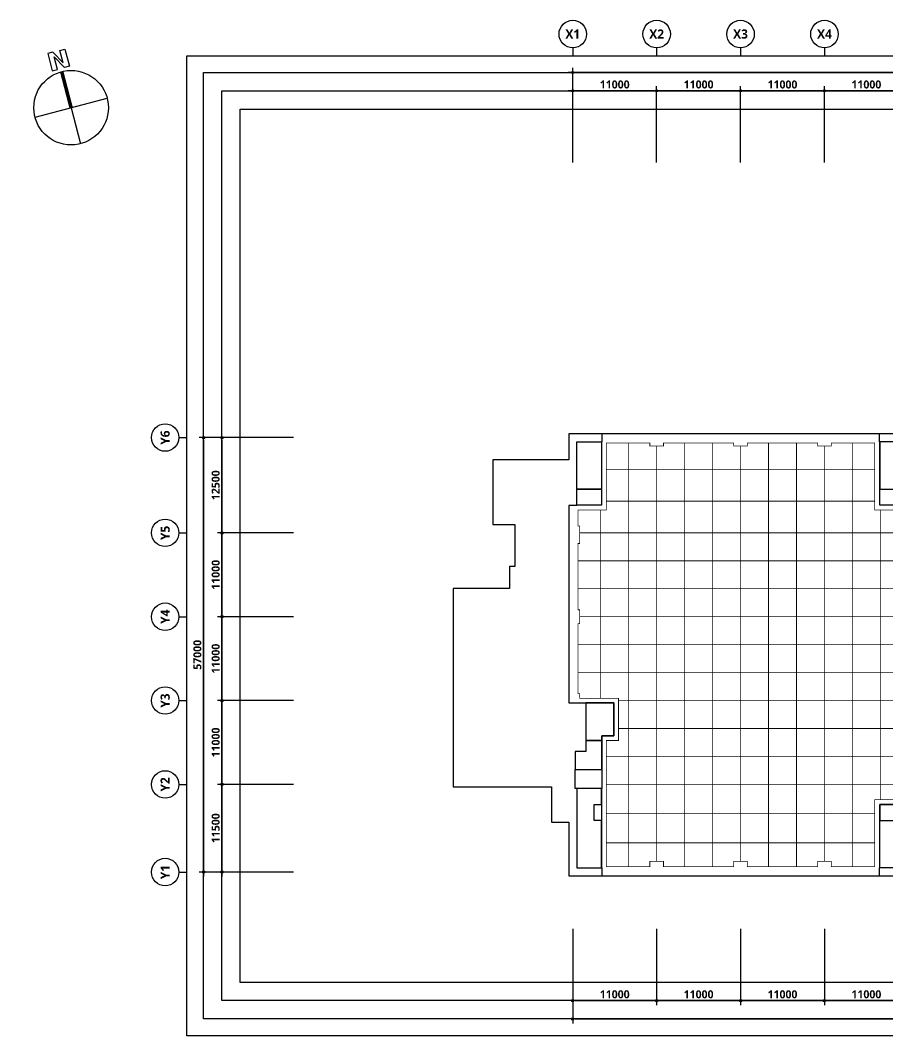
# Model space of a CAD drawing. Header units: millimetres. Extents: x -5354 to 997967, y -1313401 to 249081.
# Drawn here: x 750646 to 864379, y -1106397 to -973176 of the extents above; entities that cross this region are included whole.
import ezdxf
from ezdxf.enums import TextEntityAlignment as Align

# ---------------------------------------------------------------- set-up
doc = ezdxf.new("R2010")
doc.units = ezdxf.units.MM
doc.header["$LTSCALE"] = 300
doc.header["$MEASUREMENT"] = 0
doc.header["$PDSIZE"] = -10
doc.linetypes.add('HIDDEN', pattern=[0.375, 0.25, -0.125])
doc.layers.get('0').update_dxf_attribs({"linetype": 'CONTINUOUS'})
doc.layers.get('Defpoints').update_dxf_attribs({"color": 153, "linetype": 'CONTINUOUS'})
for name, color, linetype in [('A-ANNO-SYMB', 7, 'CONTINUOUS'), ('A-ANNO-TEXT1', 7, 'CONTINUOUS'), ('A-ST-AXIS-BUB', 7, 'CONTINUOUS'), ('A-ST-AXIS-DIM', 7, 'CONTINUOUS'), ('SAWCUT', 20, 'HIDDEN')]:
    doc.layers.add(name, color=color, linetype=linetype)
doc.layers.add('Defpoint', color=161, linetype='CONTINUOUS', plot=False)
doc.layers.add('면적', color=210, linetype='CONTINUOUS', plot=False)
doc.styles.add('SH_대대리576', font='')
doc.styles.get('SH_대대리576').set_extended_font_data('NanumGothic', bold=True)
doc.dimstyles.new('SHP 600', dxfattribs={"dimscale": 300, "dimtxt": 3.5, "dimasz": 1, "dimexe": 2, "dimexo": 2, "dimgap": 1, "dimtad": 1, "dimdec": 0, "dimzin": 0, "dimdsep": 46, "dimtxsty": 'SH_대대리576', "dimblk": 'DIMDOT', "dimcen": 0.09, "dimclrt": 3, "dimadec": 0, "dimazin": 1, "dimtfac": 1, "dimtdec": 0, "dimtix": 1, "dimtmove": 2, "dimatfit": 0, "dimldrblk": 'DIMDOT', "dimfxl": 1, "dimtolj": 1, "dimtzin": 0, "dimarcsym": 0})

# ---------------------------------------------------------------- blocks, each defined once
blk = doc.blocks.new('DIMDOT')
at = {"color": 0}
blk.add_line((-2, 0), (2, 0), dxfattribs=at)
for radius in [0.5, 0.25]:
    blk.add_circle((0, 0), radius, dxfattribs=at)
blk = doc.blocks.new('*D801')
at = {"layer": 'A-ST-AXIS-DIM', "color": 0, "lineweight": -2, "transparency": 16777216}
for p, q in [((823087, -991826), (823087, -979426)), ((928387, -980026), (823387, -980026)), ((928687, -991826), (928687, -979426))]:
    blk.add_line(p, q, dxfattribs=at)
at = {"layer": 'Defpoints', "color": 0, "transparency": 16777216}
for p in [(823087, -980026), (823087, -992426), (928687, -992426)]:
    blk.add_point(p, dxfattribs=at)
at = {"layer": 'A-ST-AXIS-DIM', "color": 0, "lineweight": -2, "transparency": 16777216, "xscale": 300, "yscale": 300, "zscale": 300, "rotation": 180}
blk.add_blockref('DIMDOT', (823087, -980026), dxfattribs=at)
at = {"layer": 'A-ST-AXIS-DIM', "color": 0, "lineweight": -2, "transparency": 16777216, "xscale": 300, "yscale": 300, "zscale": 300}
blk.add_blockref('DIMDOT', (928687, -980026), dxfattribs=at)
at = {"layer": 'A-ST-AXIS-DIM', "color": 3, "transparency": 16777216, "insert": (875887, -979201), "char_height": 1050, "attachment_point": 5, "style": 'SH_대대리576'}
blk.add_mtext('\\A1;105600', dxfattribs=at)
blk = doc.blocks.new('*D802')
at = {"layer": 'A-ST-AXIS-DIM', "color": 0, "lineweight": -2, "transparency": 16777216}
for p, q in [((823087, -991826), (823087, -981826)), ((834087, -991826), (834087, -981826)), ((833787, -982426), (823387, -982426))]:
    blk.add_line(p, q, dxfattribs=at)
at = {"layer": 'Defpoints', "color": 0, "transparency": 16777216}
for p in [(823087, -982426), (823087, -992426), (834087, -992426)]:
    blk.add_point(p, dxfattribs=at)
at = {"layer": 'A-ST-AXIS-DIM', "color": 0, "lineweight": -2, "transparency": 16777216, "xscale": 300, "yscale": 300, "zscale": 300, "rotation": 180}
blk.add_blockref('DIMDOT', (823087, -982426), dxfattribs=at)
at = {"layer": 'A-ST-AXIS-DIM', "color": 0, "lineweight": -2, "transparency": 16777216, "xscale": 300, "yscale": 300, "zscale": 300}
blk.add_blockref('DIMDOT', (834087, -982426), dxfattribs=at)
at = {"layer": 'A-ST-AXIS-DIM', "color": 3, "transparency": 16777216, "insert": (828587, -981601), "char_height": 1050, "attachment_point": 5, "style": 'SH_대대리576'}
blk.add_mtext('\\A1;11000', dxfattribs=at)
blk = doc.blocks.new('*D803')
at = {"layer": 'A-ST-AXIS-DIM', "color": 0, "lineweight": -2, "transparency": 16777216}
for p, q in [((834087, -991826), (834087, -981826)), ((845087, -991826), (845087, -981826)), ((844787, -982426), (834387, -982426))]:
    blk.add_line(p, q, dxfattribs=at)
at = {"layer": 'Defpoints', "color": 0, "transparency": 16777216}
for p in [(834087, -982426), (834087, -992426), (845087, -992426)]:
    blk.add_point(p, dxfattribs=at)
at = {"layer": 'A-ST-AXIS-DIM', "color": 0, "lineweight": -2, "transparency": 16777216, "xscale": 300, "yscale": 300, "zscale": 300, "rotation": 180}
blk.add_blockref('DIMDOT', (834087, -982426), dxfattribs=at)
at = {"layer": 'A-ST-AXIS-DIM', "color": 0, "lineweight": -2, "transparency": 16777216, "xscale": 300, "yscale": 300, "zscale": 300}
blk.add_blockref('DIMDOT', (845087, -982426), dxfattribs=at)
at = {"layer": 'A-ST-AXIS-DIM', "color": 3, "transparency": 16777216, "insert": (839587, -981601), "char_height": 1050, "attachment_point": 5, "style": 'SH_대대리576'}
blk.add_mtext('\\A1;11000', dxfattribs=at)
blk = doc.blocks.new('*D804')
at = {"layer": 'A-ST-AXIS-DIM', "color": 0, "lineweight": -2, "transparency": 16777216}
for p, q in [((845087, -991826), (845087, -981826)), ((856087, -991826), (856087, -981826)), ((855787, -982426), (845387, -982426))]:
    blk.add_line(p, q, dxfattribs=at)
at = {"layer": 'Defpoints', "color": 0, "transparency": 16777216}
for p in [(845087, -982426), (845087, -992426), (856087, -992426)]:
    blk.add_point(p, dxfattribs=at)
at = {"layer": 'A-ST-AXIS-DIM', "color": 0, "lineweight": -2, "transparency": 16777216, "xscale": 300, "yscale": 300, "zscale": 300, "rotation": 180}
blk.add_blockref('DIMDOT', (845087, -982426), dxfattribs=at)
at = {"layer": 'A-ST-AXIS-DIM', "color": 0, "lineweight": -2, "transparency": 16777216, "xscale": 300, "yscale": 300, "zscale": 300}
blk.add_blockref('DIMDOT', (856087, -982426), dxfattribs=at)
at = {"layer": 'A-ST-AXIS-DIM', "color": 3, "transparency": 16777216, "insert": (850587, -981601), "char_height": 1050, "attachment_point": 5, "style": 'SH_대대리576'}
blk.add_mtext('\\A1;11000', dxfattribs=at)
blk = doc.blocks.new('*D805')
at = {"layer": 'A-ST-AXIS-DIM', "color": 0, "lineweight": -2, "transparency": 16777216}
for p, q in [((856087, -991826), (856087, -981826)), ((867087, -991826), (867087, -981826)), ((866787, -982426), (856387, -982426))]:
    blk.add_line(p, q, dxfattribs=at)
at = {"layer": 'Defpoints', "color": 0, "transparency": 16777216}
for p in [(856087, -982426), (856087, -992426), (867087, -992426)]:
    blk.add_point(p, dxfattribs=at)
at = {"layer": 'A-ST-AXIS-DIM', "color": 0, "lineweight": -2, "transparency": 16777216, "xscale": 300, "yscale": 300, "zscale": 300, "rotation": 180}
blk.add_blockref('DIMDOT', (856087, -982426), dxfattribs=at)
at = {"layer": 'A-ST-AXIS-DIM', "color": 0, "lineweight": -2, "transparency": 16777216, "xscale": 300, "yscale": 300, "zscale": 300}
blk.add_blockref('DIMDOT', (867087, -982426), dxfattribs=at)
at = {"layer": 'A-ST-AXIS-DIM', "color": 3, "transparency": 16777216, "insert": (861587, -981601), "char_height": 1050, "attachment_point": 5, "style": 'SH_대대리576'}
blk.add_mtext('\\A1;11000', dxfattribs=at)
blk = doc.blocks.new('A-ST-AXIS-BUB-1')
at = {"layer": 'A-ST-AXIS-BUB'}
blk.add_line((0, 350), (0, 0), dxfattribs=at)
blk.add_circle((0, 950), 600, dxfattribs=at)
blk = doc.blocks.new('*D825')
at = {"layer": 'A-ST-AXIS-DIM', "color": 0, "lineweight": -2, "transparency": 16777216}
for p, q in [((786487, -1027926), (774087, -1027926)), ((774687, -1028226), (774687, -1084626)), ((786487, -1084926), (774087, -1084926))]:
    blk.add_line(p, q, dxfattribs=at)
at = {"layer": 'Defpoints', "color": 0, "transparency": 16777216}
for p in [(787087, -1027926), (774687, -1084926), (787087, -1084926)]:
    blk.add_point(p, dxfattribs=at)
at = {"layer": 'A-ST-AXIS-DIM', "color": 0, "lineweight": -2, "transparency": 16777216, "xscale": 300, "yscale": 300, "zscale": 300}
for p, rotation in [((774687, -1027926), 90), ((774687, -1084926), 270)]:
    blk.add_blockref('DIMDOT', p, dxfattribs=dict(at, rotation=rotation))
at = {"layer": 'A-ST-AXIS-DIM', "color": 3, "transparency": 16777216, "insert": (773862, -1056426), "char_height": 1050, "attachment_point": 5, "rotation": 90, "style": 'SH_대대리576'}
blk.add_mtext('\\A1;57000', dxfattribs=at)
blk = doc.blocks.new('*D826')
at = {"layer": 'A-ST-AXIS-DIM', "color": 0, "lineweight": -2, "transparency": 16777216}
for p, q in [((786487, -1073426), (776487, -1073426)), ((777087, -1073726), (777087, -1084626)), ((786487, -1084926), (776487, -1084926))]:
    blk.add_line(p, q, dxfattribs=at)
at = {"layer": 'Defpoints', "color": 0, "transparency": 16777216}
for p in [(787087, -1073426), (777087, -1084926), (787087, -1084926)]:
    blk.add_point(p, dxfattribs=at)
at = {"layer": 'A-ST-AXIS-DIM', "color": 0, "lineweight": -2, "transparency": 16777216, "xscale": 300, "yscale": 300, "zscale": 300}
for p, rotation in [((777087, -1073426), 90), ((777087, -1084926), 270)]:
    blk.add_blockref('DIMDOT', p, dxfattribs=dict(at, rotation=rotation))
at = {"layer": 'A-ST-AXIS-DIM', "color": 3, "transparency": 16777216, "insert": (776262, -1079176), "char_height": 1050, "attachment_point": 5, "rotation": 90, "style": 'SH_대대리576'}
blk.add_mtext('\\A1;11500', dxfattribs=at)
blk = doc.blocks.new('*D827')
at = {"layer": 'A-ST-AXIS-DIM', "color": 0, "lineweight": -2, "transparency": 16777216}
for p, q in [((786487, -1062426), (776487, -1062426)), ((777087, -1062726), (777087, -1073126)), ((786487, -1073426), (776487, -1073426))]:
    blk.add_line(p, q, dxfattribs=at)
at = {"layer": 'Defpoints', "color": 0, "transparency": 16777216}
for p in [(787087, -1062426), (777087, -1073426), (787087, -1073426)]:
    blk.add_point(p, dxfattribs=at)
at = {"layer": 'A-ST-AXIS-DIM', "color": 0, "lineweight": -2, "transparency": 16777216, "xscale": 300, "yscale": 300, "zscale": 300}
for p, rotation in [((777087, -1062426), 90), ((777087, -1073426), 270)]:
    blk.add_blockref('DIMDOT', p, dxfattribs=dict(at, rotation=rotation))
at = {"layer": 'A-ST-AXIS-DIM', "color": 3, "transparency": 16777216, "insert": (776262, -1067926), "char_height": 1050, "attachment_point": 5, "rotation": 90, "style": 'SH_대대리576'}
blk.add_mtext('\\A1;11000', dxfattribs=at)
blk = doc.blocks.new('*D828')
at = {"layer": 'A-ST-AXIS-DIM', "color": 0, "lineweight": -2, "transparency": 16777216}
for p, q in [((786487, -1051426), (776487, -1051426)), ((777087, -1051726), (777087, -1062126)), ((786487, -1062426), (776487, -1062426))]:
    blk.add_line(p, q, dxfattribs=at)
at = {"layer": 'Defpoints', "color": 0, "transparency": 16777216}
for p in [(787087, -1051426), (777087, -1062426), (787087, -1062426)]:
    blk.add_point(p, dxfattribs=at)
at = {"layer": 'A-ST-AXIS-DIM', "color": 0, "lineweight": -2, "transparency": 16777216, "xscale": 300, "yscale": 300, "zscale": 300}
for p, rotation in [((777087, -1051426), 90), ((777087, -1062426), 270)]:
    blk.add_blockref('DIMDOT', p, dxfattribs=dict(at, rotation=rotation))
at = {"layer": 'A-ST-AXIS-DIM', "color": 3, "transparency": 16777216, "insert": (776262, -1056926), "char_height": 1050, "attachment_point": 5, "rotation": 90, "style": 'SH_대대리576'}
blk.add_mtext('\\A1;11000', dxfattribs=at)
blk = doc.blocks.new('*D829')
at = {"layer": 'A-ST-AXIS-DIM', "color": 0, "lineweight": -2, "transparency": 16777216}
for p, q in [((786487, -1040426), (776487, -1040426)), ((777087, -1040726), (777087, -1051126)), ((786487, -1051426), (776487, -1051426))]:
    blk.add_line(p, q, dxfattribs=at)
at = {"layer": 'Defpoints', "color": 0, "transparency": 16777216}
for p in [(787087, -1040426), (777087, -1051426), (787087, -1051426)]:
    blk.add_point(p, dxfattribs=at)
at = {"layer": 'A-ST-AXIS-DIM', "color": 0, "lineweight": -2, "transparency": 16777216, "xscale": 300, "yscale": 300, "zscale": 300}
for p, rotation in [((777087, -1040426), 90), ((777087, -1051426), 270)]:
    blk.add_blockref('DIMDOT', p, dxfattribs=dict(at, rotation=rotation))
at = {"layer": 'A-ST-AXIS-DIM', "color": 3, "transparency": 16777216, "insert": (776262, -1045926), "char_height": 1050, "attachment_point": 5, "rotation": 90, "style": 'SH_대대리576'}
blk.add_mtext('\\A1;11000', dxfattribs=at)
blk = doc.blocks.new('*D830')
at = {"layer": 'A-ST-AXIS-DIM', "color": 0, "lineweight": -2, "transparency": 16777216}
for p, q in [((786487, -1027926), (776487, -1027926)), ((777087, -1028226), (777087, -1040126)), ((786487, -1040426), (776487, -1040426))]:
    blk.add_line(p, q, dxfattribs=at)
at = {"layer": 'Defpoints', "color": 0, "transparency": 16777216}
for p in [(787087, -1027926), (777087, -1040426), (787087, -1040426)]:
    blk.add_point(p, dxfattribs=at)
at = {"layer": 'A-ST-AXIS-DIM', "color": 0, "lineweight": -2, "transparency": 16777216, "xscale": 300, "yscale": 300, "zscale": 300}
for p, rotation in [((777087, -1027926), 90), ((777087, -1040426), 270)]:
    blk.add_blockref('DIMDOT', p, dxfattribs=dict(at, rotation=rotation))
at = {"layer": 'A-ST-AXIS-DIM', "color": 3, "transparency": 16777216, "insert": (776262, -1034176), "char_height": 1050, "attachment_point": 5, "rotation": 90, "style": 'SH_대대리576'}
blk.add_mtext('\\A1;12500', dxfattribs=at)
blk = doc.blocks.new('*D912')
at = {"layer": 'A-ST-AXIS-DIM', "color": 0, "lineweight": -2, "transparency": 16777216}
for p, q in [((823087, -1092397), (823087, -1102397)), ((834087, -1092397), (834087, -1102397)), ((823387, -1101797), (833787, -1101797))]:
    blk.add_line(p, q, dxfattribs=at)
at = {"layer": 'Defpoints', "color": 0, "transparency": 16777216}
for p in [(823087, -1091797), (834087, -1091797), (834087, -1101797)]:
    blk.add_point(p, dxfattribs=at)
at = {"layer": 'A-ST-AXIS-DIM', "color": 0, "lineweight": -2, "transparency": 16777216, "xscale": 300, "yscale": 300, "zscale": 300, "rotation": 180}
blk.add_blockref('DIMDOT', (823087, -1101797), dxfattribs=at)
at = {"layer": 'A-ST-AXIS-DIM', "color": 0, "lineweight": -2, "transparency": 16777216, "xscale": 300, "yscale": 300, "zscale": 300}
blk.add_blockref('DIMDOT', (834087, -1101797), dxfattribs=at)
at = {"layer": 'A-ST-AXIS-DIM', "color": 3, "transparency": 16777216, "insert": (828587, -1100972), "char_height": 1050, "attachment_point": 5, "style": 'SH_대대리576'}
blk.add_mtext('\\A1;11000', dxfattribs=at)
blk = doc.blocks.new('*D913')
at = {"layer": 'A-ST-AXIS-DIM', "color": 0, "lineweight": -2, "transparency": 16777216}
for p, q in [((834087, -1092397), (834087, -1102397)), ((845087, -1092397), (845087, -1102397)), ((834387, -1101797), (844787, -1101797))]:
    blk.add_line(p, q, dxfattribs=at)
at = {"layer": 'Defpoints', "color": 0, "transparency": 16777216}
for p in [(834087, -1091797), (845087, -1091797), (845087, -1101797)]:
    blk.add_point(p, dxfattribs=at)
at = {"layer": 'A-ST-AXIS-DIM', "color": 0, "lineweight": -2, "transparency": 16777216, "xscale": 300, "yscale": 300, "zscale": 300, "rotation": 180}
blk.add_blockref('DIMDOT', (834087, -1101797), dxfattribs=at)
at = {"layer": 'A-ST-AXIS-DIM', "color": 0, "lineweight": -2, "transparency": 16777216, "xscale": 300, "yscale": 300, "zscale": 300}
blk.add_blockref('DIMDOT', (845087, -1101797), dxfattribs=at)
at = {"layer": 'A-ST-AXIS-DIM', "color": 3, "transparency": 16777216, "insert": (839587, -1100972), "char_height": 1050, "attachment_point": 5, "style": 'SH_대대리576'}
blk.add_mtext('\\A1;11000', dxfattribs=at)
blk = doc.blocks.new('*D914')
at = {"layer": 'A-ST-AXIS-DIM', "color": 0, "lineweight": -2, "transparency": 16777216}
for p, q in [((845087, -1092397), (845087, -1102397)), ((856087, -1092397), (856087, -1102397)), ((845387, -1101797), (855787, -1101797))]:
    blk.add_line(p, q, dxfattribs=at)
at = {"layer": 'Defpoints', "color": 0, "transparency": 16777216}
for p in [(845087, -1091797), (856087, -1091797), (856087, -1101797)]:
    blk.add_point(p, dxfattribs=at)
at = {"layer": 'A-ST-AXIS-DIM', "color": 0, "lineweight": -2, "transparency": 16777216, "xscale": 300, "yscale": 300, "zscale": 300, "rotation": 180}
blk.add_blockref('DIMDOT', (845087, -1101797), dxfattribs=at)
at = {"layer": 'A-ST-AXIS-DIM', "color": 0, "lineweight": -2, "transparency": 16777216, "xscale": 300, "yscale": 300, "zscale": 300}
blk.add_blockref('DIMDOT', (856087, -1101797), dxfattribs=at)
at = {"layer": 'A-ST-AXIS-DIM', "color": 3, "transparency": 16777216, "insert": (850587, -1100972), "char_height": 1050, "attachment_point": 5, "style": 'SH_대대리576'}
blk.add_mtext('\\A1;11000', dxfattribs=at)
blk = doc.blocks.new('*D915')
at = {"layer": 'A-ST-AXIS-DIM', "color": 0, "lineweight": -2, "transparency": 16777216}
for p, q in [((856087, -1092397), (856087, -1102397)), ((867087, -1092397), (867087, -1102397)), ((856387, -1101797), (866787, -1101797))]:
    blk.add_line(p, q, dxfattribs=at)
at = {"layer": 'Defpoints', "color": 0, "transparency": 16777216}
for p in [(856087, -1091797), (867087, -1091797), (867087, -1101797)]:
    blk.add_point(p, dxfattribs=at)
at = {"layer": 'A-ST-AXIS-DIM', "color": 0, "lineweight": -2, "transparency": 16777216, "xscale": 300, "yscale": 300, "zscale": 300, "rotation": 180}
blk.add_blockref('DIMDOT', (856087, -1101797), dxfattribs=at)
at = {"layer": 'A-ST-AXIS-DIM', "color": 0, "lineweight": -2, "transparency": 16777216, "xscale": 300, "yscale": 300, "zscale": 300}
blk.add_blockref('DIMDOT', (867087, -1101797), dxfattribs=at)
at = {"layer": 'A-ST-AXIS-DIM', "color": 3, "transparency": 16777216, "insert": (861587, -1100972), "char_height": 1050, "attachment_point": 5, "style": 'SH_대대리576'}
blk.add_mtext('\\A1;11000', dxfattribs=at)
blk = doc.blocks.new('*D921')
at = {"layer": 'A-ST-AXIS-DIM', "color": 0, "lineweight": -2, "transparency": 16777216}
for p, q in [((823087, -1092397), (823087, -1104797)), ((922087, -1092397), (922087, -1104797)), ((823387, -1104197), (921787, -1104197))]:
    blk.add_line(p, q, dxfattribs=at)
at = {"layer": 'Defpoints', "color": 0, "transparency": 16777216}
for p in [(823087, -1091797), (922087, -1091797), (922087, -1104197)]:
    blk.add_point(p, dxfattribs=at)
at = {"layer": 'A-ST-AXIS-DIM', "color": 0, "lineweight": -2, "transparency": 16777216, "xscale": 300, "yscale": 300, "zscale": 300, "rotation": 180}
blk.add_blockref('DIMDOT', (823087, -1104197), dxfattribs=at)
at = {"layer": 'A-ST-AXIS-DIM', "color": 0, "lineweight": -2, "transparency": 16777216, "xscale": 300, "yscale": 300, "zscale": 300}
blk.add_blockref('DIMDOT', (922087, -1104197), dxfattribs=at)
at = {"layer": 'A-ST-AXIS-DIM', "color": 3, "transparency": 16777216, "insert": (872587, -1103372), "char_height": 1050, "attachment_point": 5, "style": 'SH_대대리576'}
blk.add_mtext('\\A1;99000', dxfattribs=at)
blk = doc.blocks.new('dr-sy-018-D-M')
at = {"layer": 'A-ANNO-SYMB'}
for p, q in [((-1, 16.4), (-2.5, 16.4)), ((-2.5, 16.4), (-2.5, 11.4)), ((-1, 16.4), (1, 12.8)), ((-1, 15.09), (1.05, 11.4)), ((-1, 11.4), (-1, 15.09)), ((1, 12.8), (1, 16.4)), ((1, 16.4), (2.5, 16.4)), ((2.5, 16.4), (2.5, 11.4)), ((-2.5, 11.4), (-1, 11.4)), ((2.5, 11.4), (1.05, 11.4)), ((-10.5, 0), (10.5, 0)), ((0, 0), (0, -10.5))]:
    blk.add_line(p, q, dxfattribs=at)
at = {"layer": 'A-ANNO-SYMB', "const_width": 1}
blk.add_lwpolyline([(0, 10.5), (0, 0)], dxfattribs=at)
at = {"layer": 'A-ANNO-SYMB'}
blk.add_circle((0, 0), 10.5, dxfattribs=at)
blk = doc.blocks.new('G$CDADDFB7A')
at = {"layer": '면적', "elevation": 103000}
for points in [[(98950, 11700), (99500, 11700), (99500, 12000), (100000, 12000), (100000, 13000), (100000, 13000), (100000, 22700), (100000, 22700), (100000, 48600), (98950, 48600), (98950, 48650), (95750, 48650), (95750, 56950), (95700, 56950), (95700, 58000), (44500, 58000), (44500, 57500), (44500, 57500), (43950, 57500), (43950, 48650), (40750, 48650), (40750, 56950), (40700, 56950), (40700, 58000), (4300, 58000), (4300, 56950), (4250, 56950), (4250, 48650), (1050, 48650), (1050, 48600), (0, 48600), (0, 22700), (5900, 22700), (5900, 18360), (4300, 18360), (4300, 11450), (4250, 11450), (4250, 1050), (4300, 1050), (4300, 0), (40700, 0), (40700, 1050), (40750, 1050), (40750, 9350), (43950, 9350), (43950, 500), (44500, 500), (44500, 0), (66200, 0), (66200, 5650), (95750, 5650), (95750, 9350), (98950, 9350), (98950, 11700)], [(44500, 45000), (44200, 45000), (44200, 48600)]]:
    blk.add_lwpolyline(points, dxfattribs=at)
for points in [[(1050, 56950), (4250, 56950), (4250, 50750), (1050, 50750)], [(1050, 50750), (4250, 50750), (4250, 48650), (1050, 48650)], [(100000, 22700), (106350, 22700), (106350, 13000), (100000, 13000)], [(95750, 11700), (98950, 11700), (98950, 9350), (95750, 9350)], [(95750, 9350), (98950, 9350), (98950, 7250), (95750, 7250)]]:
    blk.add_lwpolyline(points, close=True, dxfattribs=at)
at = {"layer": '면적'}
for points in [[(40750, 50750), (43950, 50750), (43950, 56950), (40750, 56950), (40750, 50750), (40750, 50750)], [(98950, 50750), (95750, 50750), (95750, 56950), (98950, 56950)], [(40750, 50750), (43950, 50750), (43950, 48650), (40750, 48650)], [(95750, 50750), (98950, 50750), (98950, 48650), (95750, 48650)], [(2200, 22700), (2200, 17760), (4300, 17760), (4300, 18360), (5900, 18360), (5900, 22700)], [(2200, 17760), (2200, 16300), (800, 16300), (800, 13950), (4300, 13950), (4300, 17760), (2200, 17760)], [(800, 13950), (4300, 13950), (4300, 11450), (800, 11450)], [(4250, 9350), (4250, 11450), (1050, 11450), (1050, 1050), (4250, 1050), (4250, 7250), (3300, 7250), (3300, 9350)], [(4250, 7250), (3300, 7250), (3300, 9350), (4250, 9350)], [(40750, 7250), (43950, 7250), (43950, 9350), (40750, 9350)], [(43950, 1050), (40750, 1050), (40750, 7250), (43950, 7250)], [(98950, 1050), (95750, 1050), (95750, 7250), (98950, 7250)], [(66200, 5650), (66200, 0), (95600, 0), (95700, 0), (95700, 1050), (95750, 1050), (95750, 5650)]]:
    blk.add_lwpolyline(points, close=True, dxfattribs=at)
for points in [[(43950, 48650), (43950, 48600), (44200, 48600)], [(44500, 45000), (44500, 9400), (43950, 9400), (43950, 9350)]]:
    blk.add_lwpolyline(points, dxfattribs=at)

msp = doc.modelspace()

# ---------------------------------------------------------------- linework, layer by layer
at = {"layer": 'Defpoint'}
for points in [[(943687.2, -1106397.4), (772487.2, -1106397.4), (772487.2, -977825.9), (943687.2, -977825.9)], [(941487.2, -1104197.4), (774687.2, -1104197.4), (774687.2, -980025.9), (941487.2, -980025.9)], [(939087.2, -1101797.4), (777087.2, -1101797.4), (777087.2, -982425.9), (939087.2, -982425.9)], [(936687.2, -1099397.4), (779487.2, -1099397.4), (779487.2, -984825.9), (936687.2, -984825.9)]]:
    msp.add_lwpolyline(points, close=True, dxfattribs=at)
msp.add_lwpolyline([(867587.2, -1027425.9), (863087.2, -1027425.9), (827387.2, -1027425.9), (822587.2, -1027425.9), (822587.2, -1030825.9), (812587.2, -1030825.9), (812587.2, -1039325.9), (815487.2, -1039325.9), (815487.2, -1044825.9), (814787.2, -1044825.9), (814787.2, -1047725.9), (807387.2, -1047725.9), (807387.2, -1073725.9), (820287.2, -1073725.9), (820287.2, -1078375.9), (822587.2, -1078375.9), (822587.2, -1085425.9), (922087.2, -1085425.9)], dxfattribs=at)
at = {"layer": 'SAWCUT', "linetype": 'ByBlock', "ltscale": 5, "const_width": 100, "elevation": 103000}
for points in [[(867187.2, -1037425.9), (862687.2, -1037425.9), (862687.2, -1028625.9), (856987.2, -1028625.9), (856987.2, -1029025.9), (855187.2, -1029025.9), (855187.2, -1028625.9), (845987.2, -1028625.9), (845987.2, -1029025.9), (844187.2, -1029025.9), (844187.2, -1028625.9), (834987.2, -1028625.9), (834987.2, -1029025.9), (833187.2, -1029025.9), (833187.2, -1028625.9), (827487.2, -1028625.9), (827487.2, -1037425.9), (823787.2, -1037425.9), (823787.2, -1039525.9), (823987.2, -1039525.9), (823987.2, -1041825.9), (823787.2, -1041825.9), (823787.2, -1050525.9), (823987.2, -1050525.9), (823987.2, -1052325.9), (823787.2, -1052325.9), (823787.2, -1061525.9), (823987.2, -1061525.9), (823987.2, -1062125.9), (829087.2, -1062125.9), (829087.2, -1067665.9), (827487.2, -1067665.9), (827487.2, -1084225.9), (833187.2, -1084225.9), (833187.2, -1083525.9), (834987.2, -1083525.9), (834987.2, -1084225.9), (844187.2, -1084225.9), (844187.2, -1083525.9), (845987.2, -1083525.9), (845987.2, -1084225.9), (855187.2, -1084225.9), (855187.2, -1083525.9), (856987.2, -1083525.9), (856987.2, -1084225.9), (862687.2, -1084225.9), (862687.2, -1075425.9), (867187.2, -1075425.9)], [(830420.2, -1028625.9), (830420.2, -1084225.9)], [(834087.2, -1029025.9), (834087.2, -1083525.9)], [(837754.2, -1028625.9), (837754.2, -1084225.9)], [(841421.2, -1028625.9), (841421.2, -1084225.9)], [(845087.2, -1029025.9), (845087.2, -1083525.9)], [(848754.2, -1028625.9), (848754.2, -1084225.9)], [(852421.2, -1028625.9), (852421.2, -1084225.9)], [(856087.2, -1029025.9), (856087.2, -1083525.9)], [(859754.2, -1028625.9), (859754.2, -1084225.9)], [(827487.2, -1032093.9), (862687.2, -1032093.9)], [(827487.2, -1036259.9), (862687.2, -1036259.9)], [(826753.2, -1037425.9), (826753.2, -1062125.9)], [(863421.2, -1037425.9), (863421.2, -1075425.9)], [(823987.2, -1040425.9), (921187.2, -1040425.9)], [(823787.2, -1044092.9), (921387.2, -1044092.9)], [(823787.2, -1047759.9), (921387.2, -1047759.9)], [(823987.2, -1051425.9), (921187.2, -1051425.9)], [(823787.2, -1055092.9), (921387.2, -1055092.9)], [(823787.2, -1058759.9), (921387.2, -1058759.9)], [(829087.2, -1062425.9), (921187.2, -1062425.9)], [(829087.2, -1066092.9), (921987.2, -1066092.9)], [(827487.2, -1069759.9), (921987.2, -1069759.9)], [(827487.2, -1073425.9), (917687.2, -1073425.9)], [(827487.2, -1077258.9), (862687.2, -1077258.9)], [(827487.2, -1081091.9), (862687.2, -1081091.9)]]:
    msp.add_lwpolyline(points, dxfattribs=at)

# ---------------------------------------------------------------- block references
at = {"xscale": 465.6960000000489, "yscale": 465.6960000000489, "zscale": 465.6960000000489, "rotation": 14.62512501076412}
msp.add_blockref('dr-sy-018-D-M', (757305.4, -984642.3), dxfattribs=at)
msp.add_blockref('G$CDADDFB7A', (822587.2, -1085425.9))
at = {"layer": 'A-ST-AXIS-BUB', "xscale": 3, "yscale": 3, "zscale": 3}
for p in [(823087.2, -977825.9), (834087.2, -977825.9), (845087.2, -977825.9), (856087.2, -977825.9)]:
    msp.add_blockref('A-ST-AXIS-BUB-1', p, dxfattribs=at)
at = {"layer": 'A-ST-AXIS-BUB', "xscale": 3, "yscale": 3, "zscale": 3, "rotation": 90}
for p in [(772487.2, -1027925.9), (772487.2, -1040425.9), (772487.2, -1051425.9), (772487.2, -1062425.9), (772487.2, -1073425.9), (772487.2, -1084925.9)]:
    msp.add_blockref('A-ST-AXIS-BUB-1', p, dxfattribs=at)

# ---------------------------------------------------------------- texts
at = {"layer": 'A-ANNO-TEXT1', "style": 'SH_대대리576'}
for s, p in [('X1', (823087.2, -974975.9)), ('X2', (834087.2, -974975.9)), ('X3', (845087.2, -974975.9)), ('X4', (856087.2, -974975.9))]:
    msp.add_text(s, height=1200, dxfattribs=at).set_placement(p, align=Align.MIDDLE_CENTER)
for s, p in [('Y6', (769637.2, -1027925.9)), ('Y5', (769637.2, -1040425.9)), ('Y4', (769637.2, -1051425.9)), ('Y3', (769637.2, -1062425.9)), ('Y2', (769637.2, -1073425.9)), ('Y1', (769637.2, -1084925.9))]:
    msp.add_text(s, height=1200, rotation=90, dxfattribs=at).set_placement(p, align=Align.MIDDLE_CENTER)

# ---------------------------------------------------------------- dimensions: what is measured, and where the dimension line sits
at = {"layer": 'A-ST-AXIS-DIM'}
for base, p1, p2, picture, middle in [((823087.2, -980025.9), (928687.2, -992425.9), (823087.2, -992425.9), '*D801', (875887.2, -979200.9)), ((823087.2, -982425.9), (834087.2, -992425.9), (823087.2, -992425.9), '*D802', (828587.2, -981600.9)), ((834087.2, -982425.9), (845087.2, -992425.9), (834087.2, -992425.9), '*D803', (839587.2, -981600.9)), ((845087.2, -982425.9), (856087.2, -992425.9), (845087.2, -992425.9), '*D804', (850587.2, -981600.9)), ((856087.2, -982425.9), (867087.2, -992425.9), (856087.2, -992425.9), '*D805', (861587.2, -981600.9))]:
    dim = msp.add_linear_dim(base=base, p1=p1, p2=p2, dimstyle='SHP 600', dxfattribs=at)
    dim.commit()
    dim.dimension.update_dxf_attribs({"geometry": picture, "text_midpoint": middle})
for base, p1, p2, angle, picture, middle in [((774687.2, -1084925.9), (787087.2, -1027925.9), (787087.2, -1084925.9), 90, '*D825', (773862.2, -1056425.9)), ((777087.2, -1040425.9), (787087.2, -1027925.9), (787087.2, -1040425.9), 90, '*D830', (776262.2, -1034175.9)), ((777087.2, -1051425.9), (787087.2, -1040425.9), (787087.2, -1051425.9), 90, '*D829', (776262.2, -1045925.9)), ((777087.2, -1062425.9), (787087.2, -1051425.9), (787087.2, -1062425.9), 90, '*D828', (776262.2, -1056925.9)), ((777087.2, -1073425.9), (787087.2, -1062425.9), (787087.2, -1073425.9), 90, '*D827', (776262.2, -1067925.9)), ((777087.2, -1084925.9), (787087.2, -1073425.9), (787087.2, -1084925.9), 90, '*D826', (776262.2, -1079175.9)), ((834087.2, -1101797.4), (823087.2, -1091797.4), (834087.2, -1091797.4), 180, '*D912', (828587.2, -1100972.4)), ((922087.2, -1104197.4), (823087.2, -1091797.4), (922087.2, -1091797.4), 180, '*D921', (872587.2, -1103372.4)), ((845087.2, -1101797.4), (834087.2, -1091797.4), (845087.2, -1091797.4), 180, '*D913', (839587.2, -1100972.4)), ((856087.2, -1101797.4), (845087.2, -1091797.4), (856087.2, -1091797.4), 180, '*D914', (850587.2, -1100972.4)), ((867087.2, -1101797.4), (856087.2, -1091797.4), (867087.2, -1091797.4), 180, '*D915', (861587.2, -1100972.4))]:
    dim = msp.add_linear_dim(base=base, p1=p1, p2=p2, angle=angle, dimstyle='SHP 600', dxfattribs=at)
    dim.commit()
    dim.dimension.update_dxf_attribs({"geometry": picture, "text_midpoint": middle})

doc.saveas('drawing.dxf')
